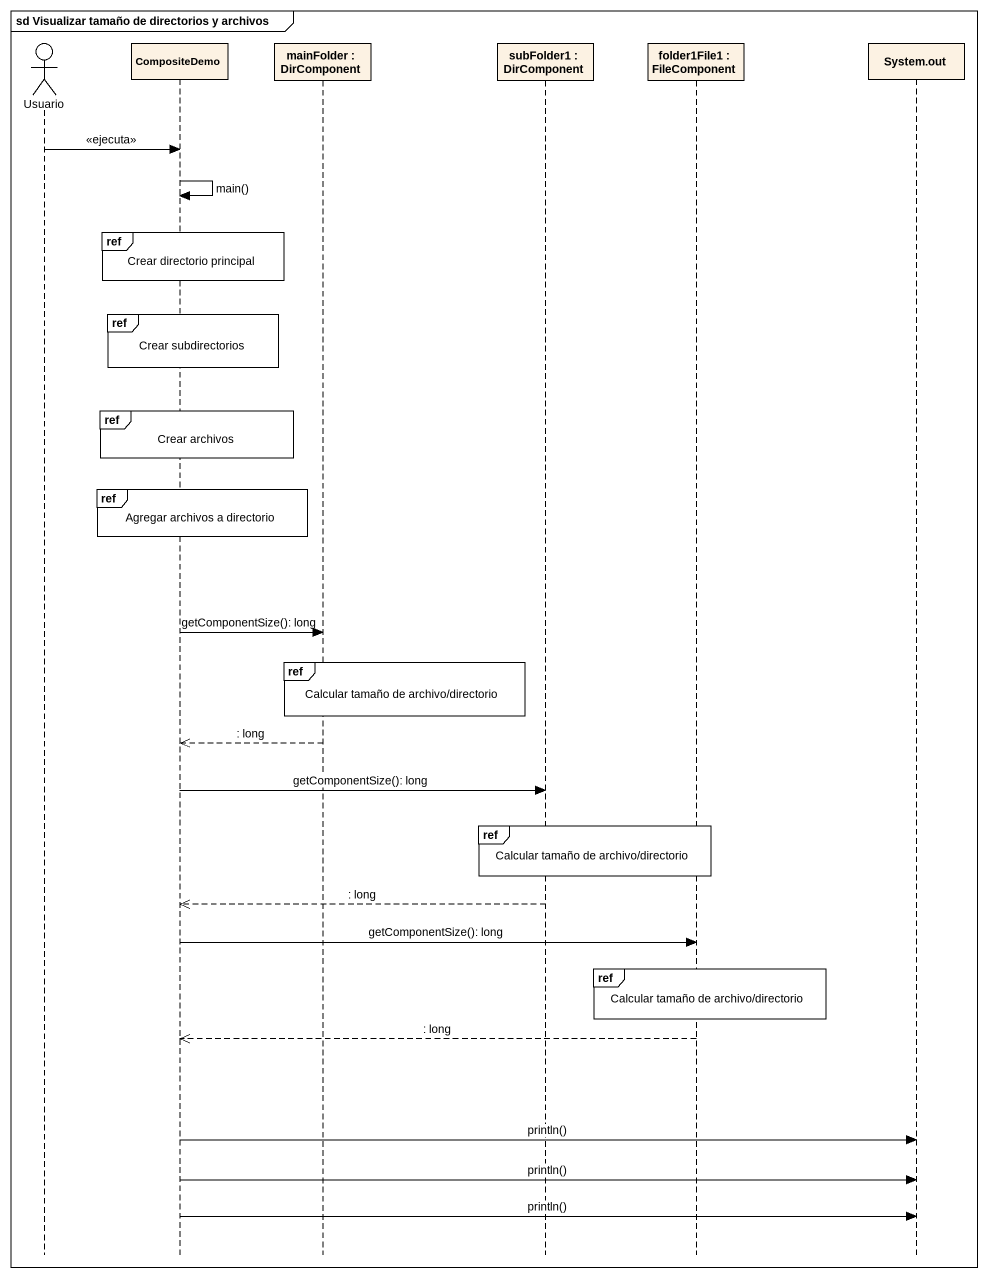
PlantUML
@startuml
mainframe sd Visualizar tamaño de directorios y archivos
hide footbox
actor Usuario
participant CompositeDemo
participant "mainFolder : DirComponent" as mainFolder
participant "subFolder1 : DirComponent" as subFolder1
participant "folder1File1 : FileComponent" as folder1File1
participant "System.out" as System_out

Usuario -> CompositeDemo : <<ejecuta>>
CompositeDemo -> CompositeDemo : main()
ref over CompositeDemo : Crear directorio principal
ref over CompositeDemo : Crear subdirectorios
ref over CompositeDemo : Crear archivos
ref over CompositeDemo : Agregar archivos a directorio
CompositeDemo -> mainFolder : getComponentSize(): long
ref over mainFolder : Calcular tamaño de archivo/directorio
mainFolder -->> CompositeDemo : : long
CompositeDemo -> subFolder1 : getComponentSize(): long
ref over subFolder1, folder1File1 : Calcular tamaño de archivo/directorio
subFolder1 -->> CompositeDemo : : long
CompositeDemo -> folder1File1 : getComponentSize(): long
ref over folder1File1 : Calcular tamaño de archivo/directorio
folder1File1 -->> CompositeDemo : : long
CompositeDemo -> System_out : println()
CompositeDemo -> System_out : println()
CompositeDemo -> System_out : println()
@enduml
